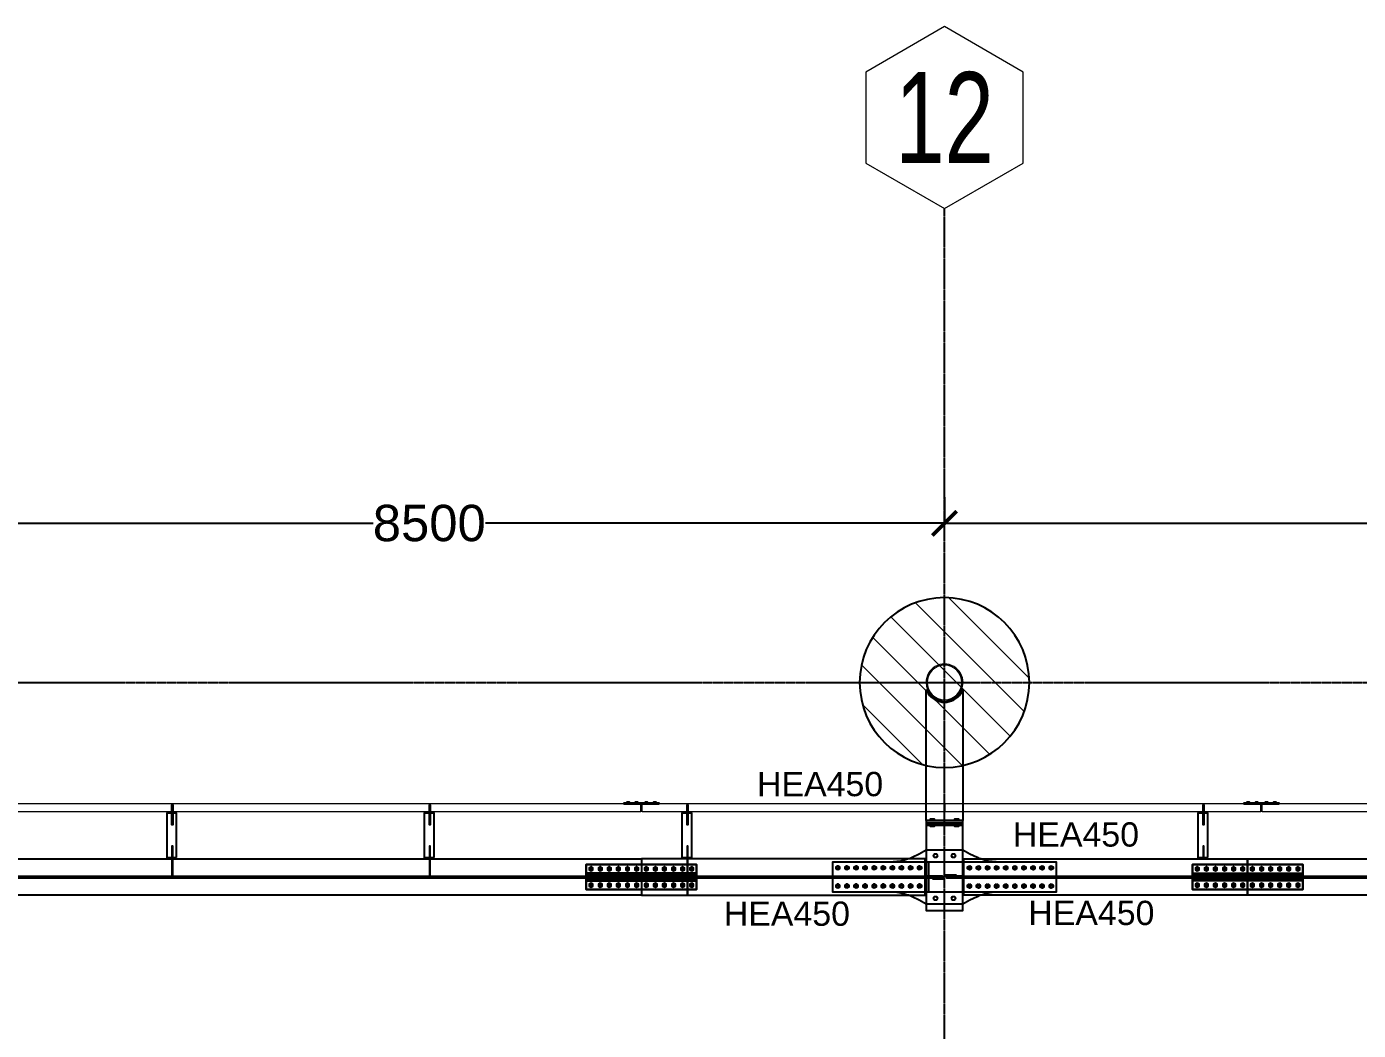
# Model space of a CAD drawing. Header units: millimetres. Extents: x -12345 to 95575, y -10691 to 31862.
# Drawn here: x 43429 to 54414, y 22633 to 30907 of the extents above; entities that cross this region are included whole.
import ezdxf
from ezdxf.enums import TextEntityAlignment as Align

# ---------------------------------------------------------------- set-up
doc = ezdxf.new("R2010")
doc.units = ezdxf.units.MM
doc.header["$LTSCALE"] = 0.9
doc.linetypes.add('DXK_LINE_DOT3', pattern=[5.9187, 2.979, -0.9799, 0.9799, -0.9799])
doc.layers.get('0').update_dxf_attribs({"color": 255})
for name, color, linetype, lineweight in [('0-1', 7, 'Continuous', 5), ('E_COLUMNAS', 1, 'Continuous', 18), ('E_COLUMNAS-1', 1, 'Continuous', 25), ('E_TEXTO', 3, 'Continuous', 9), ('HCB_EJES', 1, 'DXK_LINE_DOT3', 9)]:
    doc.layers.add(name, color=color, linetype=linetype, lineweight=lineweight)
for name, color, linetype in [('COTAS', 8, 'Continuous'), ('HCB-EJES', 1, 'Continuous'), ('HCB-ROTULOS', 2, 'Continuous'), ('HCB_ALMA', 8, 'Continuous'), ('HCB_VIGAS', 4, 'Continuous')]:
    doc.layers.add(name, color=color, linetype=linetype)
doc.styles.add('VERDANA', font='arial.ttf')
doc.dimstyles.new('1.125', dxfattribs={"dimscale": 0, "dimtxt": 300, "dimasz": 200, "dimexe": 4, "dimexo": 4, "dimgap": 15, "dimtad": 0, "dimdec": 0, "dimzin": 4, "dimdsep": 46, "dimtxsty": 'VERDANA', "dimblk": 'ARCHTICK', "dimcen": -10, "dimclrd": 256, "dimclrt": 3, "dimadec": 0, "dimazin": 0, "dimtfac": 1, "dimtdec": 0, "dimtmove": 2, "dimatfit": 0, "dimldrblk": 'OBLIQUE', "dimfxl": 0.05, "dimtolj": 1, "dimtzin": 0, "dimarcsym": 0})

# ---------------------------------------------------------------- blocks, each defined once
blk = doc.blocks.new('_ArchTick')
at = {"color": 0, "linetype": 'ByBlock', "const_width": 0.15}
blk.add_lwpolyline([(-0.5, -0.5), (0.5, 0.5)], dxfattribs=at)
blk = doc.blocks.new('*D96')
at = {"layer": 'COTAS', "color": 0, "lineweight": -2, "transparency": 16777216}
for p, q in [((42500, 27027), (42500, 26809)), ((51000, 27027), (51000, 26809))]:
    blk.add_line(p, q, dxfattribs=at)
at = {"layer": 'COTAS', "lineweight": -2, "transparency": 16777216}
for p, q in [((42500, 26813), (46287, 26813)), ((51000, 26813), (47213, 26813))]:
    blk.add_line(p, q, dxfattribs=at)
at = {"layer": 'Defpoints', "color": 0, "transparency": 16777216}
for p in [(42500, 27031), (51000, 27031), (51000, 26813)]:
    blk.add_point(p, dxfattribs=at)
at = {"layer": 'COTAS', "lineweight": -2, "transparency": 16777216, "xscale": 200, "yscale": 200, "zscale": 200, "rotation": 180}
blk.add_blockref('_ArchTick', (42500, 26813), dxfattribs=at)
at = {"layer": 'COTAS', "lineweight": -2, "transparency": 16777216, "xscale": 200, "yscale": 200, "zscale": 200}
blk.add_blockref('_ArchTick', (51000, 26813), dxfattribs=at)
at = {"layer": 'COTAS', "color": 3, "transparency": 16777216, "insert": (46750, 26813), "char_height": 300, "attachment_point": 5, "style": 'VERDANA'}
blk.add_mtext('\\A1;8500', dxfattribs=at)
blk = doc.blocks.new('_Oblique')
at = {"color": 0, "linetype": 'ByBlock', "lineweight": -2}
blk.add_line((-0.5, -0.5), (0.5, 0.5), dxfattribs=at)
blk = doc.blocks.new('*D97')
at = {"layer": 'COTAS', "color": 0, "lineweight": -2, "transparency": 16777216}
for p, q in [((51000, 27027), (51000, 26809)), ((59500, 27037), (59500, 26809))]:
    blk.add_line(p, q, dxfattribs=at)
at = {"layer": 'COTAS', "lineweight": -2, "transparency": 16777216}
for p, q in [((51000, 26813), (54787, 26813)), ((59500, 26813), (55713, 26813))]:
    blk.add_line(p, q, dxfattribs=at)
at = {"layer": 'Defpoints', "color": 0, "transparency": 16777216}
for p in [(51000, 27031), (59500, 27041), (59500, 26813)]:
    blk.add_point(p, dxfattribs=at)
at = {"layer": 'COTAS', "lineweight": -2, "transparency": 16777216, "xscale": 200, "yscale": 200, "zscale": 200, "rotation": 180}
blk.add_blockref('_ArchTick', (51000, 26813), dxfattribs=at)
at = {"layer": 'COTAS', "lineweight": -2, "transparency": 16777216, "xscale": 200, "yscale": 200, "zscale": 200}
blk.add_blockref('_ArchTick', (59500, 26813), dxfattribs=at)
at = {"layer": 'COTAS', "color": 3, "transparency": 16777216, "insert": (55250, 26813), "char_height": 300, "attachment_point": 5, "style": 'VERDANA'}
blk.add_mtext('\\A1;8500', dxfattribs=at)

msp = doc.modelspace()

# ---------------------------------------------------------------- hatches: boundary and pattern name
at = {"layer": 'E_COLUMNAS'}
h = msp.add_hatch(dxfattribs=at)
h.set_pattern_fill('FP_1', color=256, scale=1000, style=0, pattern_type=2)
h.set_pattern_definition([(135, (82662.1, -140662.42), (-159.09903, -159.09903), [])])
h.paths.add_polyline_path([(51000, 24800), (51091.4, 24806), (51181.2, 24823.9), (51267.9, 24853.3), (51350, 24893.8), (51426.1, 24944.7), (51495, 25005), (51555.3, 25073.9), (51606.2, 25150), (51646.7, 25232.1), (51676.1, 25318.8), (51694, 25408.6), (51700, 25500), (51694, 25591.4), (51676.1, 25681.2), (51646.7, 25767.9), (51606.2, 25850), (51555.3, 25926.1), (51495, 25995), (51426.1, 26055.3), (51350, 26106.2), (51267.9, 26146.7), (51181.2, 26176.1), (51091.4, 26194), (51000, 26200), (50908.6, 26194), (50818.8, 26176.1), (50732.1, 26146.7), (50650, 26106.2), (50573.9, 26055.3), (50505, 25995), (50444.7, 25926.1), (50393.8, 25850), (50353.3, 25767.9), (50323.9, 25681.2), (50306, 25591.4), (50300, 25500), (50306, 25408.6), (50323.9, 25318.8), (50353.3, 25232.1), (50393.8, 25150), (50444.7, 25073.9), (50505, 25005), (50573.9, 24944.7), (50650, 24893.8), (50732.1, 24853.3), (50818.8, 24823.9), (50918.3, 24805.4)])

# ---------------------------------------------------------------- linework, layer by layer
at = {"color": 1, "linetype": 'Continuous'}
for centre, radius, start, end in [((48085, 23964.6), 11, 0, 180), ((48085, 23964.6), 11, 180, 0), ((48085, 23964.6), 10, 120, 300), ((48085, 23964.6), 10, 300, 120), ((48160, 23964.6), 11, 0, 180), ((48160, 23964.6), 11, 180, 0), ((48160, 23964.6), 10, 120, 300), ((48160, 23964.6), 10, 300, 120), ((48235, 23964.6), 11, 0, 180), ((48235, 23964.6), 11, 180, 0), ((48235, 23964.6), 10, 120, 300), ((48235, 23964.6), 10, 300, 120), ((48310, 23964.6), 11, 0, 180), ((48310, 23964.6), 11, 180, 0), ((48310, 23964.6), 10, 120, 300), ((48310, 23964.6), 10, 300, 120), ((48385, 23964.6), 11, 0, 180), ((48385, 23964.6), 11, 180, 0), ((48385, 23964.6), 10, 120, 300), ((48385, 23964.6), 10, 300, 120), ((48460, 23964.6), 11, 0, 180), ((48460, 23964.6), 11, 180, 0), ((48460, 23964.6), 10, 120, 300), ((48460, 23964.6), 10, 300, 120), ((48540, 23964.6), 11, 0, 180), ((48540, 23964.6), 11, 180, 0), ((48540, 23964.6), 10, 120, 300), ((48540, 23964.6), 10, 300, 120), ((48615, 23964.6), 11, 0, 180), ((48615, 23964.6), 11, 180, 0), ((48615, 23964.6), 10, 120, 300), ((48615, 23964.6), 10, 300, 120), ((48690, 23964.6), 11, 0, 180), ((48690, 23964.6), 11, 180, 0), ((48690, 23964.6), 10, 120, 300), ((48690, 23964.6), 10, 300, 120), ((48765, 23964.6), 11, 0, 180), ((48765, 23964.6), 11, 180, 0), ((48765, 23964.6), 10, 120, 300), ((48765, 23964.6), 10, 300, 120), ((48840, 23964.6), 11, 0, 180), ((48840, 23964.6), 11, 180, 0), ((48840, 23964.6), 10, 120, 300), ((48840, 23964.6), 10, 300, 120), ((48915, 23964.6), 11, 0, 180), ((48915, 23964.6), 11, 180, 0), ((48915, 23964.6), 10, 120, 300), ((48915, 23964.6), 10, 300, 120), ((50120, 23971.9), 11.5, 18, 198), ((50120, 23971.9), 11.5, 198, 18), ((50120, 23971.9), 10, 90, 270), ((50120, 23971.9), 10, 270, 90), ((50195, 23971.9), 11.5, 18, 198), ((50195, 23971.9), 11.5, 198, 18), ((50195, 23971.9), 10, 90, 270), ((50195, 23971.9), 10, 270, 90), ((50270, 23971.9), 11.5, 18, 198), ((50270, 23971.9), 11.5, 198, 18), ((50270, 23971.9), 10, 90, 270), ((50270, 23971.9), 10, 270, 90), ((50345, 23971.9), 11.5, 18, 198), ((50345, 23971.9), 11.5, 198, 18), ((50345, 23971.9), 10, 90, 270), ((50345, 23971.9), 10, 270, 90), ((50420, 23971.9), 11.5, 18, 198), ((50420, 23971.9), 11.5, 198, 18), ((50420, 23971.9), 10, 90, 270), ((50420, 23971.9), 10, 270, 90), ((50495, 23971.9), 11.5, 18, 198), ((50495, 23971.9), 11.5, 198, 18), ((50495, 23971.9), 10, 90, 270), ((50495, 23971.9), 10, 270, 90), ((50570, 23971.9), 11.5, 18, 198), ((50570, 23971.9), 11.5, 198, 18), ((50570, 23971.9), 10, 90, 270), ((50570, 23971.9), 10, 270, 90), ((50645, 23971.9), 11.5, 18, 198), ((50645, 23971.9), 11.5, 198, 18), ((50645, 23971.9), 10, 90, 270), ((50645, 23971.9), 10, 270, 90), ((50720, 23971.9), 11.5, 18, 198), ((50720, 23971.9), 11.5, 198, 18), ((50720, 23971.9), 10, 90, 270), ((50720, 23971.9), 10, 270, 90), ((50795, 23971.9), 11.5, 18, 198), ((50795, 23971.9), 11.5, 198, 18), ((50795, 23971.9), 10, 90, 270), ((50795, 23971.9), 10, 270, 90), ((51205, 23971.9), 11.5, 18, 198), ((51205, 23971.9), 11.5, 198, 18), ((51205, 23971.9), 10, 90, 270), ((51205, 23971.9), 10, 270, 90), ((51280, 23971.9), 11.5, 18, 198), ((51280, 23971.9), 11.5, 198, 18), ((51280, 23971.9), 10, 90, 270), ((51280, 23971.9), 10, 270, 90), ((51355, 23971.9), 11.5, 18, 198), ((51355, 23971.9), 11.5, 198, 18), ((51355, 23971.9), 10, 90, 270), ((51355, 23971.9), 10, 270, 90), ((51430, 23971.9), 11.5, 18, 198), ((51430, 23971.9), 11.5, 198, 18), ((51430, 23971.9), 10, 90, 270), ((51430, 23971.9), 10, 270, 90), ((51505, 23971.9), 11.5, 18, 198), ((51505, 23971.9), 11.5, 198, 18), ((51505, 23971.9), 10, 90, 270), ((51505, 23971.9), 10, 270, 90), ((51580, 23971.9), 11.5, 18, 198), ((51580, 23971.9), 11.5, 198, 18), ((51580, 23971.9), 10, 90, 270), ((51580, 23971.9), 10, 270, 90), ((51655, 23971.9), 11.5, 18, 198), ((51655, 23971.9), 11.5, 198, 18), ((51655, 23971.9), 10, 90, 270), ((51655, 23971.9), 10, 270, 90), ((51730, 23971.9), 11.5, 18, 198), ((51730, 23971.9), 11.5, 198, 18), ((51730, 23971.9), 10, 90, 270), ((51730, 23971.9), 10, 270, 90), ((51805, 23971.9), 11.5, 18, 198), ((51805, 23971.9), 11.5, 198, 18), ((51805, 23971.9), 10, 90, 270), ((51805, 23971.9), 10, 270, 90), ((51880, 23971.9), 11.5, 18, 198), ((51880, 23971.9), 11.5, 198, 18), ((51880, 23971.9), 10, 90, 270), ((51880, 23971.9), 10, 270, 90), ((53085, 23964.6), 11, 359.99999, 179.99999), ((53085, 23964.6), 11, 179.99999, 359.99999), ((53085, 23964.6), 10, 119.99999, 299.99999), ((53085, 23964.6), 10, 299.99999, 119.99999), ((53160, 23964.6), 11, 359.99999, 179.99999), ((53160, 23964.6), 11, 179.99999, 359.99999), ((53160, 23964.6), 10, 119.99999, 299.99999), ((53160, 23964.6), 10, 299.99999, 119.99999), ((53235, 23964.6), 11, 359.99999, 179.99999), ((53235, 23964.6), 11, 179.99999, 359.99999), ((53235, 23964.6), 10, 119.99999, 299.99999), ((53235, 23964.6), 10, 299.99999, 119.99999), ((53310, 23964.6), 11, 359.99999, 179.99999), ((53310, 23964.6), 11, 179.99999, 359.99999), ((53310, 23964.6), 10, 119.99999, 299.99999), ((53310, 23964.6), 10, 299.99999, 119.99999), ((53385, 23964.6), 11, 359.99999, 179.99999), ((53385, 23964.6), 11, 179.99999, 359.99999), ((53385, 23964.6), 10, 119.99999, 299.99999), ((53385, 23964.6), 10, 299.99999, 119.99999), ((53460, 23964.6), 11, 359.99999, 179.99999), ((53460, 23964.6), 11, 179.99999, 359.99999), ((53460, 23964.6), 10, 119.99999, 299.99999), ((53460, 23964.6), 10, 299.99999, 119.99999), ((53540, 23964.6), 11, 359.99999, 179.99999), ((53540, 23964.6), 11, 179.99999, 359.99999), ((53540, 23964.6), 10, 119.99999, 299.99999), ((53540, 23964.6), 10, 299.99999, 119.99999), ((53615, 23964.6), 11, 359.99999, 179.99999), ((53615, 23964.6), 11, 179.99999, 359.99999), ((53615, 23964.6), 10, 119.99999, 299.99999), ((53615, 23964.6), 10, 299.99999, 119.99999), ((53690, 23964.6), 11, 359.99999, 179.99999), ((53690, 23964.6), 11, 179.99999, 359.99999), ((53690, 23964.6), 10, 119.99999, 299.99999), ((53690, 23964.6), 10, 299.99999, 119.99999), ((53765, 23964.6), 11, 359.99999, 179.99999), ((53765, 23964.6), 11, 179.99999, 359.99999), ((53765, 23964.6), 10, 119.99999, 299.99999), ((53765, 23964.6), 10, 299.99999, 119.99999), ((53840, 23964.6), 11, 359.99999, 179.99999), ((53840, 23964.6), 11, 179.99999, 359.99999), ((53840, 23964.6), 10, 119.99999, 299.99999), ((53840, 23964.6), 10, 299.99999, 119.99999), ((53915, 23964.6), 11, 359.99999, 179.99999), ((53915, 23964.6), 11, 179.99999, 359.99999), ((53915, 23964.6), 10, 119.99999, 299.99999), ((53915, 23964.6), 10, 299.99999, 119.99999), ((48085, 23829.1), 11, 0, 180), ((48085, 23829.1), 10, 120, 300), ((48085, 23829.1), 10, 300, 120), ((48160, 23829.1), 11, 0, 180), ((48160, 23829.1), 10, 120, 300), ((48160, 23829.1), 10, 300, 120), ((48235, 23829.1), 11, 0, 180), ((48235, 23829.1), 10, 120, 300), ((48235, 23829.1), 10, 300, 120), ((48310, 23829.1), 11, 0, 180), ((48310, 23829.1), 10, 120, 300), ((48310, 23829.1), 10, 300, 120), ((48385, 23829.1), 11, 0, 180), ((48385, 23829.1), 10, 120, 300), ((48385, 23829.1), 10, 300, 120), ((48460, 23829.1), 11, 0, 180), ((48460, 23829.1), 10, 120, 300), ((48460, 23829.1), 10, 300, 120), ((48540, 23829.1), 11, 0, 180), ((48540, 23829.1), 10, 120, 300), ((48540, 23829.1), 10, 300, 120), ((48615, 23829.1), 11, 0, 180), ((48615, 23829.1), 10, 120, 300), ((48615, 23829.1), 10, 300, 120), ((48690, 23829.1), 11, 0, 180), ((48690, 23829.1), 10, 120, 300), ((48690, 23829.1), 10, 300, 120), ((48765, 23829.1), 11, 0, 180), ((48765, 23829.1), 10, 120, 300), ((48765, 23829.1), 10, 300, 120), ((48840, 23829.1), 11, 0, 180), ((48840, 23829.1), 10, 120, 300), ((48840, 23829.1), 10, 300, 120), ((48915, 23829.1), 11, 0, 180), ((48915, 23829.1), 10, 120, 300), ((48915, 23829.1), 10, 300, 120), ((53085, 23829.1), 11, 359.99999, 179.99999), ((53085, 23829.1), 10, 119.99999, 299.99999), ((53085, 23829.1), 10, 299.99999, 119.99999), ((53160, 23829.1), 11, 359.99999, 179.99999), ((53160, 23829.1), 10, 119.99999, 299.99999), ((53160, 23829.1), 10, 299.99999, 119.99999), ((53235, 23829.1), 11, 359.99999, 179.99999), ((53235, 23829.1), 10, 119.99999, 299.99999), ((53235, 23829.1), 10, 299.99999, 119.99999), ((53310, 23829.1), 11, 359.99999, 179.99999), ((53310, 23829.1), 10, 119.99999, 299.99999), ((53310, 23829.1), 10, 299.99999, 119.99999), ((53385, 23829.1), 11, 359.99999, 179.99999), ((53385, 23829.1), 10, 119.99999, 299.99999), ((53385, 23829.1), 10, 299.99999, 119.99999), ((53460, 23829.1), 11, 359.99999, 179.99999), ((53460, 23829.1), 10, 119.99999, 299.99999), ((53460, 23829.1), 10, 299.99999, 119.99999), ((53540, 23829.1), 11, 359.99999, 179.99999), ((53540, 23829.1), 10, 119.99999, 299.99999), ((53540, 23829.1), 10, 299.99999, 119.99999), ((53615, 23829.1), 11, 359.99999, 179.99999), ((53615, 23829.1), 10, 119.99999, 299.99999), ((53615, 23829.1), 10, 299.99999, 119.99999), ((53690, 23829.1), 11, 359.99999, 179.99999), ((53690, 23829.1), 10, 119.99999, 299.99999), ((53690, 23829.1), 10, 299.99999, 119.99999), ((53765, 23829.1), 11, 359.99999, 179.99999), ((53765, 23829.1), 10, 119.99999, 299.99999), ((53765, 23829.1), 10, 299.99999, 119.99999), ((53840, 23829.1), 11, 359.99999, 179.99999), ((53840, 23829.1), 10, 119.99999, 299.99999), ((53840, 23829.1), 10, 299.99999, 119.99999), ((53915, 23829.1), 11, 359.99999, 179.99999), ((53915, 23829.1), 10, 119.99999, 299.99999), ((53915, 23829.1), 10, 299.99999, 119.99999), ((48085, 23829.1), 11, 180, 0), ((48160, 23829.1), 11, 180, 0), ((48235, 23829.1), 11, 180, 0), ((48310, 23829.1), 11, 180, 0), ((48385, 23829.1), 11, 180, 0), ((48460, 23829.1), 11, 180, 0), ((48540, 23829.1), 11, 180, 0), ((48615, 23829.1), 11, 180, 0), ((48690, 23829.1), 11, 180, 0), ((48765, 23829.1), 11, 180, 0), ((48840, 23829.1), 11, 180, 0), ((48915, 23829.1), 11, 180, 0), ((50120, 23821.9), 11.5, 18, 198), ((50120, 23821.9), 11.5, 198, 18), ((50120, 23821.9), 10, 90, 270), ((50120, 23821.9), 10, 270, 90), ((50195, 23821.9), 11.5, 18, 198), ((50195, 23821.9), 11.5, 198, 18), ((50195, 23821.9), 10, 90, 270), ((50195, 23821.9), 10, 270, 90), ((50270, 23821.9), 11.5, 18, 198), ((50270, 23821.9), 11.5, 198, 18), ((50270, 23821.9), 10, 90, 270), ((50270, 23821.9), 10, 270, 90), ((50345, 23821.9), 11.5, 18, 198), ((50345, 23821.9), 11.5, 198, 18), ((50345, 23821.9), 10, 90, 270), ((50345, 23821.9), 10, 270, 90), ((50420, 23821.9), 11.5, 18, 198), ((50420, 23821.9), 11.5, 198, 18), ((50420, 23821.9), 10, 90, 270), ((50420, 23821.9), 10, 270, 90), ((50495, 23821.9), 11.5, 18, 198), ((50495, 23821.9), 11.5, 198, 18), ((50495, 23821.9), 10, 90, 270), ((50495, 23821.9), 10, 270, 90), ((50570, 23821.9), 11.5, 18, 198), ((50570, 23821.9), 11.5, 198, 18), ((50570, 23821.9), 10, 90, 270), ((50570, 23821.9), 10, 270, 90), ((50645, 23821.9), 11.5, 18, 198), ((50645, 23821.9), 11.5, 198, 18), ((50645, 23821.9), 10, 90, 270), ((50645, 23821.9), 10, 270, 90), ((50720, 23821.9), 11.5, 18, 198), ((50720, 23821.9), 11.5, 198, 18), ((50720, 23821.9), 10, 90, 270), ((50720, 23821.9), 10, 270, 90), ((50795, 23821.9), 11.5, 18, 198), ((50795, 23821.9), 11.5, 198, 18), ((50795, 23821.9), 10, 90, 270), ((50795, 23821.9), 10, 270, 90), ((51205, 23821.9), 11.5, 18, 198), ((51205, 23821.9), 11.5, 198, 18), ((51205, 23821.9), 10, 90, 270), ((51205, 23821.9), 10, 270, 90), ((51280, 23821.9), 11.5, 18, 198), ((51280, 23821.9), 11.5, 198, 18), ((51280, 23821.9), 10, 90, 270), ((51280, 23821.9), 10, 270, 90), ((51355, 23821.9), 11.5, 18, 198), ((51355, 23821.9), 11.5, 198, 18), ((51355, 23821.9), 10, 90, 270), ((51355, 23821.9), 10, 270, 90), ((51430, 23821.9), 11.5, 18, 198), ((51430, 23821.9), 11.5, 198, 18), ((51430, 23821.9), 10, 90, 270), ((51430, 23821.9), 10, 270, 90), ((51505, 23821.9), 11.5, 18, 198), ((51505, 23821.9), 11.5, 198, 18), ((51505, 23821.9), 10, 90, 270), ((51505, 23821.9), 10, 270, 90), ((51580, 23821.9), 11.5, 18, 198), ((51580, 23821.9), 11.5, 198, 18), ((51580, 23821.9), 10, 90, 270), ((51580, 23821.9), 10, 270, 90), ((51655, 23821.9), 11.5, 18, 198), ((51655, 23821.9), 11.5, 198, 18), ((51655, 23821.9), 10, 90, 270), ((51655, 23821.9), 10, 270, 90), ((51730, 23821.9), 11.5, 18, 198), ((51730, 23821.9), 11.5, 198, 18), ((51730, 23821.9), 10, 90, 270), ((51730, 23821.9), 10, 270, 90), ((51805, 23821.9), 11.5, 18, 198), ((51805, 23821.9), 11.5, 198, 18), ((51805, 23821.9), 10, 90, 270), ((51805, 23821.9), 10, 270, 90), ((51880, 23821.9), 11.5, 18, 198), ((51880, 23821.9), 11.5, 198, 18), ((51880, 23821.9), 10, 90, 270), ((51880, 23821.9), 10, 270, 90), ((53085, 23829.1), 11, 179.99999, 359.99999), ((53160, 23829.1), 11, 179.99999, 359.99999), ((53235, 23829.1), 11, 179.99999, 359.99999), ((53310, 23829.1), 11, 179.99999, 359.99999), ((53385, 23829.1), 11, 179.99999, 359.99999), ((53460, 23829.1), 11, 179.99999, 359.99999), ((53540, 23829.1), 11, 179.99999, 359.99999), ((53615, 23829.1), 11, 179.99999, 359.99999), ((53690, 23829.1), 11, 179.99999, 359.99999), ((53765, 23829.1), 11, 179.99999, 359.99999), ((53840, 23829.1), 11, 179.99999, 359.99999), ((53915, 23829.1), 11, 179.99999, 359.99999)]:
    msp.add_arc(centre, radius, start, end, dxfattribs=at)
at = {"layer": '0-1', "color": 8}
for p, q in [((48495, 24498.6), (36505, 24498.6)), ((48495, 24433.6), (48495, 24498.6)), ((50850, 24498.6), (48505, 24498.6)), ((48505, 24433.6), (48505, 24498.6)), ((51000, 24498.6), (50850, 24498.6)), ((51150, 24498.6), (51000, 24498.6)), ((53610.2, 24498.6), (51150, 24498.6)), ((53610.2, 24433.6), (53610.2, 24498.6)), ((65610.2, 24498.6), (53620.2, 24498.6)), ((53620.2, 24433.6), (53620.2, 24498.6)), ((48495, 24433.6), (36505, 24433.6)), ((50850, 24433.6), (48505, 24433.6)), ((51000, 24433.6), (50850, 24433.6)), ((51150, 24433.6), (51000, 24433.6)), ((53610.2, 24433.6), (51150, 24433.6)), ((65610.2, 24433.6), (53620.2, 24433.6))]:
    msp.add_line(p, q, dxfattribs=at)
at = {"layer": 'E_COLUMNAS', "linetype": 'Continuous'}
for points in [[(50847.7, 25499.9, 1), (51152.7, 25500.1, 1)], [(50857.7, 25500.1, 1), (51142.7, 25500, 1)]]:
    msp.add_lwpolyline(points, format="xyb", close=True, dxfattribs=at)
at = {"layer": 'E_COLUMNAS-1'}
msp.add_lwpolyline([(50300, 25500, 1), (51700, 25500, 1)], format="xyb", close=True, dxfattribs=at)
at = {"layer": 'HCB-EJES', "linetype": 'DXK_LINE_DOT3'}
for p, q in [((51000, -3906.8), (51000, 29407)), ((-10844.5, 25500), (94075, 25500)), ((-6888.4, 23900.1), (90118.8, 23900.1))]:
    msp.add_line(p, q, dxfattribs=at)
at = {"layer": 'HCB_ALMA'}
for p, q in [((42625.4, 23902.6), (50846.4, 23902.6)), ((42625.4, 23891.1), (50846.4, 23891.1)), ((51146.4, 23902.6), (59299, 23902.6)), ((51146.4, 23891.1), (59299, 23891.1))]:
    msp.add_line(p, q, dxfattribs=at)
at = {"layer": 'HCB_EJES', "color": 40, "linetype": 'ByBlock', "true_color": 0xf8d731}
msp.add_lwpolyline([(50350.5, 29782), (51000, 29407), (51649.5, 29782), (51649.5, 30532), (51000, 30907), (50350.5, 30532)], close=True, dxfattribs=at)
at = {"layer": 'HCB_VIGAS'}
for p, q in [((48384.8, 24504.6), (48384.8, 24512.5)), ((48395.2, 24504.6), (48395.2, 24512.5)), ((48454.8, 24504.6), (48454.8, 24512.5)), ((48465.2, 24504.6), (48465.2, 24512.5)), ((48534.8, 24504.6), (48534.8, 24512.5)), ((48545.2, 24504.6), (48545.2, 24512.5)), ((48604.8, 24504.6), (48604.8, 24512.5)), ((48615.2, 24504.6), (48615.2, 24512.5)), ((53500, 24504.6), (53500, 24512.5)), ((53510.4, 24504.6), (53510.4, 24512.5)), ((53570, 24504.6), (53570, 24512.5)), ((53580.4, 24504.6), (53580.4, 24512.5)), ((53650, 24504.6), (53650, 24512.5)), ((53660.4, 24504.6), (53660.4, 24512.5)), ((53720, 24504.6), (53720, 24512.5)), ((53730.4, 24504.6), (53730.4, 24512.5)), ((44627.7, 24481.1), (44633.7, 24481.1)), ((44627.7, 24433.6), (44633.7, 24433.6)), ((44627.7, 24421.1), (44633.7, 24421.1)), ((46752.7, 24481.1), (46758.7, 24481.1)), ((46752.7, 24433.6), (46758.7, 24433.6)), ((46752.7, 24421.1), (46758.7, 24421.1)), ((48877.7, 24481.1), (48883.7, 24481.1)), ((48877.7, 24433.6), (48883.7, 24433.6)), ((48877.7, 24421.1), (48883.7, 24421.1)), ((53132.5, 24481.1), (53138.5, 24481.1)), ((53132.5, 24433.6), (53138.5, 24433.6)), ((53132.5, 24421.1), (53138.5, 24421.1)), ((44627.7, 24341.1), (44633.7, 24341.1)), ((46752.7, 24341.1), (46758.7, 24341.1)), ((48877.7, 24341.1), (48883.7, 24341.1)), ((50900, 24363.3), (50900, 24376.5)), ((50900, 24312.1), (50900, 24325.3)), ((51100, 24363.3), (51100, 24376.5)), ((51100, 24312.1), (51100, 24325.3)), ((53132.5, 24341.1), (53138.5, 24341.1)), ((44627.7, 24066.9), (44633.7, 24066.9)), ((46752.7, 24066.9), (46758.7, 24066.9)), ((48877.7, 24066.9), (48883.7, 24066.9)), ((53132.5, 24066.9), (53138.5, 24066.9)), ((50872, 23769.4), (50872, 24025.4)), ((44627.7, 23927.6), (44633.7, 23927.6)), ((46752.7, 23927.6), (46758.7, 23927.6)), ((48877.7, 23927.6), (48883.7, 23927.6)), ((48877.7, 23861.1), (48883.7, 23861.1)), ((50994.2, 23881.1), (50994.2, 23891.1))]:
    msp.add_line(p, q, dxfattribs=at)
msp.add_lwpolyline([(51150.1, 25437.8), (51150, 25437.8), (51150, 25437.6), (51150, 25437.8), (51144.2, 25426.9), (51135.1, 25409.7), (51143.5, 25425.4), (51150.1, 25437.8), (51150.1, 24816.5), (51150, 24363.3), (50850, 24363.3), (50850, 24816.5), (50850, 25437.8), (50855.8, 25426.9), (50864.9, 25409.7, 0.5345111), (51135.1, 25409.7)], format="xyb", dxfattribs=at)
for points in [[(48645, 24498.6), (48645, 24504.6), (48355, 24504.6), (48355, 24498.6), (48495, 24498.6), (48505, 24498.6)], [(51000, 24433.6), (51000, 24498.6)], [(53760.2, 24498.6), (53760.2, 24504.6), (53470.2, 24504.6), (53470.2, 24498.6), (53610.2, 24498.6), (53620.2, 24498.6)], [(44666.2, 24056.9), (44666.2, 24423.6), (44584.2, 24423.6), (44584.2, 24056.9)], [(44627.7, 24433.6), (44627.7, 24491.1), (44633.7, 24491.1), (44633.7, 24433.6), (44633.7, 24423.6), (44633.7, 24326.1), (44627.7, 24326.1), (44627.7, 24423.6)], [(46791.2, 24056.9), (46791.2, 24423.6), (46709.2, 24423.6), (46709.2, 24056.9)], [(46752.7, 24433.6), (46752.7, 24491.1), (46758.7, 24491.1), (46758.7, 24433.6), (46758.7, 24423.6), (46758.7, 24326.1), (46752.7, 24326.1), (46752.7, 24423.6)], [(48916.2, 24056.9), (48916.2, 24423.6), (48834.2, 24423.6), (48834.2, 24056.9)], [(48877.7, 24433.6), (48877.7, 24491.1), (48883.7, 24491.1), (48883.7, 24433.6), (48883.7, 24423.6), (48883.7, 24326.1), (48877.7, 24326.1), (48877.7, 24423.6)], [(53171, 24056.9), (53171, 24423.6), (53089, 24423.6), (53089, 24056.9)], [(53132.5, 24433.6), (53132.5, 24491.1), (53138.5, 24491.1), (53138.5, 24433.6), (53138.5, 24423.6), (53138.5, 24326.1), (53132.5, 24326.1), (53132.5, 24423.6)], [(51150, 24363.3), (50850, 24363.3), (50850, 24344.3), (51150, 24344.3)], [(51150, 24344.3), (50850, 24344.3), (50850, 24325.3), (51150, 24325.3)], [(51150, 23671.9), (51150, 24121.9), (51150, 24325.3), (50850, 24325.3), (50850, 24121.9), (50850, 23671.9), (50850, 23621.9), (51150, 23621.9)], [(50942.3, 24071.9), (50933.7, 24056.9), (50916.3, 24056.9), (50907.7, 24071.9), (50916.3, 24086.9), (50933.7, 24086.9)], [(51092.3, 24071.9), (51083.7, 24056.9), (51066.3, 24056.9), (51057.7, 24071.9), (51066.3, 24086.9), (51083.7, 24086.9)], [(44633.7, 24046.9), (44627.7, 24046.9), (44627.7, 23902.6), (44633.7, 23902.6)], [(46758.7, 24046.9), (46752.7, 24046.9), (46752.7, 23902.6), (46758.7, 23902.6)], [(48085, 23947.3), (48100, 23956), (48100, 23973.3), (48085, 23982), (48070, 23973.3), (48070, 23956)], [(48160, 23947.3), (48175, 23956), (48175, 23973.3), (48160, 23982), (48145, 23973.3), (48145, 23956)], [(48235, 23947.3), (48250, 23956), (48250, 23973.3), (48235, 23982), (48220, 23973.3), (48220, 23956)], [(48310, 23947.3), (48325, 23956), (48325, 23973.3), (48310, 23982), (48295, 23973.3), (48295, 23956)], [(48385, 23947.3), (48400, 23956), (48400, 23973.3), (48385, 23982), (48370, 23973.3), (48370, 23956)], [(48460, 23947.3), (48475, 23956), (48475, 23973.3), (48460, 23982), (48445, 23973.3), (48445, 23956)], [(48540, 23982), (48525, 23973.3), (48525, 23956), (48540, 23947.3), (48555, 23956), (48555, 23973.3)], [(48615, 23982), (48600, 23973.3), (48600, 23956), (48615, 23947.3), (48630, 23956), (48630, 23973.3)], [(48690, 23982), (48675, 23973.3), (48675, 23956), (48690, 23947.3), (48705, 23956), (48705, 23973.3)], [(48765, 23982), (48750, 23973.3), (48750, 23956), (48765, 23947.3), (48780, 23956), (48780, 23973.3)], [(48840, 23982), (48825, 23973.3), (48825, 23956), (48840, 23947.3), (48855, 23956), (48855, 23973.3)], [(48883.7, 24046.9), (48877.7, 24046.9), (48877.7, 23902.6), (48883.7, 23902.6)], [(48915, 23982), (48900, 23973.3), (48900, 23956), (48915, 23947.3), (48930, 23956), (48930, 23973.3)], [(50120, 23954.6), (50105, 23963.2), (50105, 23980.5), (50120, 23989.2), (50135, 23980.5), (50135, 23963.2)], [(50195, 23954.6), (50180, 23963.2), (50180, 23980.5), (50195, 23989.2), (50210, 23980.5), (50210, 23963.2)], [(50270, 23954.6), (50255, 23963.2), (50255, 23980.5), (50270, 23989.2), (50285, 23980.5), (50285, 23963.2)], [(50345, 23954.6), (50330, 23963.2), (50330, 23980.5), (50345, 23989.2), (50360, 23980.5), (50360, 23963.2)], [(50420, 23954.6), (50405, 23963.2), (50405, 23980.5), (50420, 23989.2), (50435, 23980.5), (50435, 23963.2)], [(50495, 23954.6), (50480, 23963.2), (50480, 23980.5), (50495, 23989.2), (50510, 23980.5), (50510, 23963.2)], [(50570, 23954.6), (50555, 23963.2), (50555, 23980.5), (50570, 23989.2), (50585, 23980.5), (50585, 23963.2)], [(50645, 23954.6), (50630, 23963.2), (50630, 23980.5), (50645, 23989.2), (50660, 23980.5), (50660, 23963.2)], [(50720, 23954.6), (50705, 23963.2), (50705, 23980.5), (50720, 23989.2), (50735, 23980.5), (50735, 23963.2)], [(50795, 23954.6), (50780, 23963.2), (50780, 23980.5), (50795, 23989.2), (50810, 23980.5), (50810, 23963.2)], [(53500, 23999.6), (53500, 24046.9), (65500, 24046.9), (65500, 23999.6), (65500, 23794.1), (65500, 23746.9), (53500, 23746.9), (53500, 23794.1), (53500, 23746.9), (51304.9, 23746.9), (51160, 23746.9), (51160, 24046.9), (51304.9, 24046.9), (53500, 24046.9)], [(51205, 23989.2), (51220, 23980.5), (51220, 23963.2), (51205, 23954.6), (51190, 23963.2), (51190, 23980.5)], [(51280, 23989.2), (51295, 23980.5), (51295, 23963.2), (51280, 23954.6), (51265, 23963.2), (51265, 23980.5)], [(51355, 23989.2), (51370, 23980.5), (51370, 23963.2), (51355, 23954.6), (51340, 23963.2), (51340, 23980.5)], [(51430, 23989.2), (51445, 23980.5), (51445, 23963.2), (51430, 23954.6), (51415, 23963.2), (51415, 23980.5)], [(51505, 23989.2), (51520, 23980.5), (51520, 23963.2), (51505, 23954.6), (51490, 23963.2), (51490, 23980.5)], [(51580, 23989.2), (51595, 23980.5), (51595, 23963.2), (51580, 23954.6), (51565, 23963.2), (51565, 23980.5)], [(51655, 23989.2), (51670, 23980.5), (51670, 23963.2), (51655, 23954.6), (51640, 23963.2), (51640, 23980.5)], [(51730, 23989.2), (51745, 23980.5), (51745, 23963.2), (51730, 23954.6), (51715, 23963.2), (51715, 23980.5)], [(51805, 23989.2), (51820, 23980.5), (51820, 23963.2), (51805, 23954.6), (51790, 23963.2), (51790, 23980.5)], [(51880, 23989.2), (51895, 23980.5), (51895, 23963.2), (51880, 23954.6), (51865, 23963.2), (51865, 23980.5)], [(53085, 23947.3), (53100, 23956), (53100, 23973.3), (53085, 23982), (53070, 23973.3), (53070, 23956)], [(53160, 23947.3), (53175, 23956), (53175, 23973.3), (53160, 23982), (53145, 23973.3), (53145, 23956)], [(53235, 23947.3), (53250, 23956), (53250, 23973.3), (53235, 23982), (53220, 23973.3), (53220, 23956)], [(53310, 23947.3), (53325, 23956), (53325, 23973.3), (53310, 23982), (53295, 23973.3), (53295, 23956)], [(53385, 23947.3), (53400, 23956), (53400, 23973.3), (53385, 23982), (53370, 23973.3), (53370, 23956)], [(53460, 23947.3), (53475, 23956), (53475, 23973.3), (53460, 23982), (53445, 23973.3), (53445, 23956)], [(53500, 23999.6), (53500, 23794.1)], [(53540, 23982), (53525, 23973.3), (53525, 23956), (53540, 23947.3), (53555, 23956), (53555, 23973.3)], [(53615, 23982), (53600, 23973.3), (53600, 23956), (53615, 23947.3), (53630, 23956), (53630, 23973.3)], [(53690, 23982), (53675, 23973.3), (53675, 23956), (53690, 23947.3), (53705, 23956), (53705, 23973.3)], [(53765, 23982), (53750, 23973.3), (53750, 23956), (53765, 23947.3), (53780, 23956), (53780, 23973.3)], [(53840, 23982), (53825, 23973.3), (53825, 23956), (53840, 23947.3), (53855, 23956), (53855, 23973.3)], [(53915, 23982), (53900, 23973.3), (53900, 23956), (53915, 23947.3), (53930, 23956), (53930, 23973.3)], [(48085, 23811.8), (48100, 23820.5), (48100, 23837.8), (48085, 23846.5), (48070, 23837.8), (48070, 23820.5)], [(48160, 23811.8), (48175, 23820.5), (48175, 23837.8), (48160, 23846.5), (48145, 23837.8), (48145, 23820.5)], [(48235, 23811.8), (48250, 23820.5), (48250, 23837.8), (48235, 23846.5), (48220, 23837.8), (48220, 23820.5)], [(48310, 23811.8), (48325, 23820.5), (48325, 23837.8), (48310, 23846.5), (48295, 23837.8), (48295, 23820.5)], [(48385, 23811.8), (48400, 23820.5), (48400, 23837.8), (48385, 23846.5), (48370, 23837.8), (48370, 23820.5)], [(48460, 23811.8), (48475, 23820.5), (48475, 23837.8), (48460, 23846.5), (48445, 23837.8), (48445, 23820.5)], [(48540, 23846.5), (48525, 23837.8), (48525, 23820.5), (48540, 23811.8), (48555, 23820.5), (48555, 23837.8)], [(48615, 23846.5), (48600, 23837.8), (48600, 23820.5), (48615, 23811.8), (48630, 23820.5), (48630, 23837.8)], [(48690, 23846.5), (48675, 23837.8), (48675, 23820.5), (48690, 23811.8), (48705, 23820.5), (48705, 23837.8)], [(48765, 23846.5), (48750, 23837.8), (48750, 23820.5), (48765, 23811.8), (48780, 23820.5), (48780, 23837.8)], [(48840, 23846.5), (48825, 23837.8), (48825, 23820.5), (48840, 23811.8), (48855, 23820.5), (48855, 23837.8)], [(48877.7, 23751.1), (48883.7, 23751.1), (48883.7, 23891.1), (48877.7, 23891.1)], [(48915, 23846.5), (48900, 23837.8), (48900, 23820.5), (48915, 23811.8), (48930, 23820.5), (48930, 23837.8)], [(50120, 23804.6), (50105, 23813.2), (50105, 23830.5), (50120, 23839.2), (50135, 23830.5), (50135, 23813.2)], [(50195, 23804.6), (50180, 23813.2), (50180, 23830.5), (50195, 23839.2), (50210, 23830.5), (50210, 23813.2)], [(50270, 23804.6), (50255, 23813.2), (50255, 23830.5), (50270, 23839.2), (50285, 23830.5), (50285, 23813.2)], [(50345, 23804.6), (50330, 23813.2), (50330, 23830.5), (50345, 23839.2), (50360, 23830.5), (50360, 23813.2)], [(50420, 23804.6), (50405, 23813.2), (50405, 23830.5), (50420, 23839.2), (50435, 23830.5), (50435, 23813.2)], [(50495, 23804.6), (50480, 23813.2), (50480, 23830.5), (50495, 23839.2), (50510, 23830.5), (50510, 23813.2)], [(50570, 23804.6), (50555, 23813.2), (50555, 23830.5), (50570, 23839.2), (50585, 23830.5), (50585, 23813.2)], [(50645, 23804.6), (50630, 23813.2), (50630, 23830.5), (50645, 23839.2), (50660, 23830.5), (50660, 23813.2)], [(50720, 23804.6), (50705, 23813.2), (50705, 23830.5), (50720, 23839.2), (50735, 23830.5), (50735, 23813.2)], [(50795, 23804.6), (50780, 23813.2), (50780, 23830.5), (50795, 23839.2), (50810, 23830.5), (50810, 23813.2)], [(51005.7, 23912.6), (51005.7, 23902.6), (51095.7, 23902.6), (51095.7, 23912.6)], [(51205, 23839.2), (51220, 23830.5), (51220, 23813.2), (51205, 23804.6), (51190, 23813.2), (51190, 23830.5)], [(51280, 23839.2), (51295, 23830.5), (51295, 23813.2), (51280, 23804.6), (51265, 23813.2), (51265, 23830.5)], [(51355, 23839.2), (51370, 23830.5), (51370, 23813.2), (51355, 23804.6), (51340, 23813.2), (51340, 23830.5)], [(51430, 23839.2), (51445, 23830.5), (51445, 23813.2), (51430, 23804.6), (51415, 23813.2), (51415, 23830.5)], [(51505, 23839.2), (51520, 23830.5), (51520, 23813.2), (51505, 23804.6), (51490, 23813.2), (51490, 23830.5)], [(51580, 23839.2), (51595, 23830.5), (51595, 23813.2), (51580, 23804.6), (51565, 23813.2), (51565, 23830.5)], [(51655, 23839.2), (51670, 23830.5), (51670, 23813.2), (51655, 23804.6), (51640, 23813.2), (51640, 23830.5)], [(51730, 23839.2), (51745, 23830.5), (51745, 23813.2), (51730, 23804.6), (51715, 23813.2), (51715, 23830.5)], [(51805, 23839.2), (51820, 23830.5), (51820, 23813.2), (51805, 23804.6), (51790, 23813.2), (51790, 23830.5)], [(51880, 23839.2), (51895, 23830.5), (51895, 23813.2), (51880, 23804.6), (51865, 23813.2), (51865, 23830.5)], [(53085, 23811.8), (53100, 23820.5), (53100, 23837.8), (53085, 23846.5), (53070, 23837.8), (53070, 23820.5)], [(53160, 23811.8), (53175, 23820.5), (53175, 23837.8), (53160, 23846.5), (53145, 23837.8), (53145, 23820.5)], [(53235, 23811.8), (53250, 23820.5), (53250, 23837.8), (53235, 23846.5), (53220, 23837.8), (53220, 23820.5)], [(53310, 23811.8), (53325, 23820.5), (53325, 23837.8), (53310, 23846.5), (53295, 23837.8), (53295, 23820.5)], [(53385, 23811.8), (53400, 23820.5), (53400, 23837.8), (53385, 23846.5), (53370, 23837.8), (53370, 23820.5)], [(53460, 23811.8), (53475, 23820.5), (53475, 23837.8), (53460, 23846.5), (53445, 23837.8), (53445, 23820.5)], [(53540, 23846.5), (53525, 23837.8), (53525, 23820.5), (53540, 23811.8), (53555, 23820.5), (53555, 23837.8)], [(53615, 23846.5), (53600, 23837.8), (53600, 23820.5), (53615, 23811.8), (53630, 23820.5), (53630, 23837.8)], [(53690, 23846.5), (53675, 23837.8), (53675, 23820.5), (53690, 23811.8), (53705, 23820.5), (53705, 23837.8)], [(53765, 23846.5), (53750, 23837.8), (53750, 23820.5), (53765, 23811.8), (53780, 23820.5), (53780, 23837.8)], [(53840, 23846.5), (53825, 23837.8), (53825, 23820.5), (53840, 23811.8), (53855, 23820.5), (53855, 23837.8)], [(53915, 23846.5), (53900, 23837.8), (53900, 23820.5), (53915, 23811.8), (53930, 23820.5), (53930, 23837.8)], [(50907.7, 23721.9), (50916.3, 23736.9), (50933.7, 23736.9), (50942.3, 23721.9), (50933.7, 23706.9), (50916.3, 23706.9)], [(51057.7, 23721.9), (51066.3, 23736.9), (51083.7, 23736.9), (51092.3, 23721.9), (51083.7, 23706.9), (51066.3, 23706.9)]]:
    msp.add_lwpolyline(points, close=True, dxfattribs=at)
for points in [[(48400.4, 24504.6), (48400.4, 24512.5), (48379.6, 24512.5), (48379.6, 24504.6)], [(48470.4, 24504.6), (48470.4, 24512.5), (48449.6, 24512.5), (48449.6, 24504.6)], [(48550.4, 24504.6), (48550.4, 24512.5), (48529.6, 24512.5), (48529.6, 24504.6)], [(48620.4, 24504.6), (48620.4, 24512.5), (48599.6, 24512.5), (48599.6, 24504.6)], [(53515.6, 24504.6), (53515.6, 24512.5), (53494.8, 24512.5), (53494.8, 24504.6)], [(53585.6, 24504.6), (53585.6, 24512.5), (53564.8, 24512.5), (53564.8, 24504.6)], [(53665.6, 24504.6), (53665.6, 24512.5), (53644.8, 24512.5), (53644.8, 24504.6)], [(53735.6, 24504.6), (53735.6, 24512.5), (53714.8, 24512.5), (53714.8, 24504.6)], [(50885, 24363.3), (50885, 24376.5), (50915, 24376.5), (50915, 24363.3)], [(50915, 24325.3), (50915, 24312.1), (50885, 24312.1), (50885, 24325.3)], [(51085, 24363.3), (51085, 24376.5), (51115, 24376.5), (51115, 24363.3)], [(51115, 24325.3), (51115, 24312.1), (51085, 24312.1), (51085, 24325.3)], [(44633.7, 24046.9), (44633.7, 24056.9), (44633.7, 24151.9), (44627.7, 24151.9), (44627.7, 24056.9), (44627.7, 24046.9)], [(46758.7, 24046.9), (46758.7, 24056.9), (46758.7, 24151.9), (46752.7, 24151.9), (46752.7, 24056.9), (46752.7, 24046.9)], [(48883.7, 24046.9), (48883.7, 24056.9), (48883.7, 24151.9), (48877.7, 24151.9), (48877.7, 24056.9), (48877.7, 24046.9)], [(53138.5, 24046.9), (53138.5, 24056.9), (53138.5, 24151.9), (53132.5, 24151.9), (53132.5, 24056.9), (53132.5, 24046.9)], [(38279, 24046.9), (48500, 24046.9), (48500, 23999.6), (48500, 23794.1), (48500, 23746.9), (50695.1, 23746.9), (50840, 23746.9), (50840, 24046.9), (50695.1, 24046.9), (48500, 24046.9), (48500, 23999.6), (48500, 23794.1), (48500, 23746.9), (38279, 23746.9)], [(50840, 23891.1), (50984.2, 23891.1), (50984.2, 23902.6), (50840, 23902.6)], [(50994.2, 23891.1), (50904.2, 23891.1), (50904.2, 23881.1), (50994.2, 23881.1)], [(51160, 23902.6), (51015.7, 23902.6), (51015.7, 23891.1), (51160, 23891.1)]]:
    msp.add_lwpolyline(points, dxfattribs=at)
at = {"layer": 'HCB_VIGAS', "color": 8}
for points in [[(50732, 24059.3), (50790.3, 24087.8), (50850, 24121.9), (51150, 24121.9), (51209.7, 24087.8), (51268, 24059.3)], [(50606.9, 23767.7), (50542.2, 23771.9), (50080, 23771.9), (50080, 24021.9), (50542.2, 24021.9), (50606.9, 24026.1)], [(51393.1, 24026.1), (51457.8, 24021.9), (51920, 24021.9), (51920, 23771.9), (51457.8, 23771.9), (51393.1, 23767.7)], [(51268, 23734.5), (51209.7, 23706), (51150, 23671.9), (50850, 23671.9), (50790.3, 23706), (50732, 23734.5)]]:
    msp.add_lwpolyline(points, dxfattribs=at)
for points in [[(48955, 23999.6), (48955, 23794.1), (48955, 23864.1), (48955, 23794.1), (48045, 23794.1), (48955, 23794.1), (48045, 23794.1), (48045, 23864.1), (48955, 23864.1), (48045, 23864.1), (48045, 23794.1), (48955, 23794.1), (48955, 23999.6), (48045, 23999.6), (48045, 23794.1), (48045, 23999.6), (48045, 23929.6), (48955, 23929.6), (48955, 23999.6), (48955, 23929.6), (48045, 23929.6), (48045, 23999.6), (48955, 23999.6), (48045, 23999.6)], [(50080, 24021.9), (51920, 24021.9), (51920, 23771.9), (50080, 23771.9)], [(53045, 23999.6), (53955, 23999.6), (53955, 23794.1), (53045, 23794.1)], [(53955, 23999.6), (53045, 23999.6), (53045, 23929.6), (53955, 23929.6)], [(53955, 23999.6), (53045, 23999.6), (53045, 23929.6), (53955, 23929.6)], [(53045, 23999.6), (53955, 23999.6), (53955, 23794.1), (53045, 23794.1)], [(48045, 23902.6), (48955, 23902.6), (48955, 23908.6), (48045, 23908.6)], [(48045, 23885.1), (48955, 23885.1), (48955, 23891.1), (48045, 23891.1)], [(53045, 23902.6), (53955, 23902.6), (53955, 23908.6), (53045, 23908.6)], [(53045, 23885.1), (53955, 23885.1), (53955, 23891.1), (53045, 23891.1)], [(53955, 23864.1), (53045, 23864.1), (53045, 23794.1), (53955, 23794.1)], [(53955, 23864.1), (53045, 23864.1), (53045, 23794.1), (53955, 23794.1)]]:
    msp.add_lwpolyline(points, close=True, dxfattribs=at)
for centre, start, end in [((50542.2, 24521.9), 277.43622, 292.30867), ((51457.8, 24521.9), 247.69135, 262.56378), ((50542.2, 23271.9), 67.69133, 82.56378), ((51457.8, 23271.9), 97.43622, 112.30865)]:
    msp.add_arc(centre, 500, start, end, dxfattribs=at)

# ---------------------------------------------------------------- texts
at = {"layer": 'E_TEXTO', "style": 'VERDANA'}
for p in [(49973.8, 24563), (52084.3, 24147.4), (49699.8, 23494.5), (52211.3, 23500.8)]:
    msp.add_text('HEA450', height=200, dxfattribs=at).set_placement(p, align=Align.CENTER)
at = {"layer": 'HCB-ROTULOS', "color": 4, "style": 'VERDANA', "width": 0.7}
msp.add_text('12', height=750, dxfattribs=at).set_placement((51000, 30157), align=Align.MIDDLE_CENTER)

# ---------------------------------------------------------------- dimensions: what is measured, and where the dimension line sits
at = {"layer": 'COTAS'}
for base, p1, p2, picture, middle in [((51000, 26813.3), (42500, 27031.2), (51000, 27031.2), '*D96', (46750, 26813.3)), ((59500, 26813.3), (51000, 27031.2), (59500, 27041.2), '*D97', (55250, 26813.3))]:
    dim = msp.add_linear_dim(base=base, p1=p1, p2=p2, dimstyle='1.125', override={"dimscale": 1}, dxfattribs=at)
    dim.commit()
    dim.dimension.update_dxf_attribs({"geometry": picture, "text_midpoint": middle})

doc.saveas('drawing.dxf')
